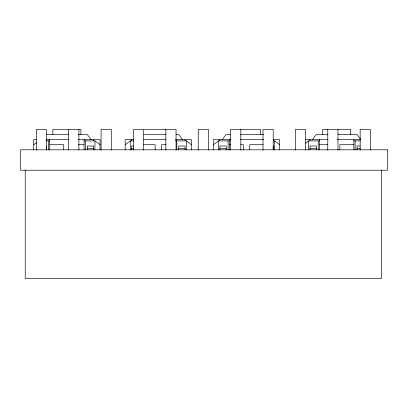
<?xml version="1.0" encoding="UTF-8"?>
<svg xmlns="http://www.w3.org/2000/svg" width="408" height="408" viewBox="0 0 408 408"><rect width="100%" height="100%" fill="white"/><g stroke="black" fill="none" stroke-linecap="round" stroke-linejoin="round"><path stroke-width="0.61" d="M222.278 139.613L226.103 134.512L230.459 134.512M312.426 139.613L316.251 134.512L327.894 134.512M33.731 144.713L36.511 142.627M125.164 144.713L130.264 140.887L133.875 140.887M213.353 144.713L218.453 140.887L229.352 140.887M305.541 143.183L308.601 140.887L319.495 140.887M144.289 129.412L176.052 129.412L176.052 150.129M46.481 134.512L68.697 134.512M78.29 134.512L87.281 134.512L91.106 139.613M143.891 134.512L166.056 134.512M175.981 134.512L178.714 134.512L182.539 139.613M240.618 134.512L263.629 134.512M337.824 134.512L357.051 134.512L360.494 139.102M36.281 139.613L33.731 139.613L33.731 149.812M46.119 139.613L68.819 139.613M78.367 139.613L100.031 139.613L100.031 149.812M133.452 139.613L125.164 139.613L125.164 149.812M143.692 139.613L165.985 139.613M175.445 139.613L191.464 139.613L191.464 149.812M230.627 139.613L213.353 139.613L213.353 149.812M240.236 139.613L263.634 139.613M305.413 139.613L328.042 139.613M337.314 139.613L360.239 139.613M46.048 140.887L49.73 140.887M84.094 140.887L94.931 140.887L100.031 144.713M175.527 140.887L186.364 140.887L191.464 144.713M279.653 144.713L274.553 140.887L273.278 140.887L273.278 139.613L279.653 139.613L279.653 149.812M353.864 140.887L360.239 140.887M49.73 144.713L63.724 144.713L63.724 149.812M78.367 144.713L84.094 144.713M143.708 144.713L155.157 144.713L155.157 149.812M165.985 144.713L161.532 144.713L161.532 149.812M229.352 144.713L230.627 144.713M240.802 144.713L243.346 144.713L243.346 149.812M263.084 144.713L249.721 144.713L249.721 149.812M319.495 144.713L327.767 144.713M353.864 144.713L339.864 144.713L339.864 149.812M133.584 145.988L131.672 145.988L131.672 149.812M360.239 145.988L357.051 145.988L357.051 149.812M87.281 148.537L93.656 148.537M131.672 148.537L133.584 148.537M178.714 148.537L185.089 148.537M219.861 148.537L226.236 148.537M310.004 148.537L316.379 148.537M357.051 148.537L360.239 148.537M381.455 170.213L381.455 278.587L25.22 278.587L25.22 170.213M370.362 150.129L370.362 129.412L360.162 129.412L360.162 150.129M355.139 140.887L355.139 149.812M353.864 139.613L353.864 149.812M350.676 134.512L350.676 129.412L322.626 129.412L322.626 134.512M337.977 129.412L337.977 150.129M327.777 129.412L327.777 150.129M319.495 139.613L319.495 149.812M318.22 140.887L318.22 149.812M316.379 149.812L316.379 145.988L310.004 145.988L310.004 149.812M309.876 139.613L309.876 140.887M308.601 140.887L308.601 149.812M305.592 150.129L305.592 129.412L295.392 129.412L295.392 150.129M274.553 140.887L274.553 149.812M273.278 145.988L273.278 149.812M273.207 150.129L273.207 129.412L263.007 129.412L263.007 150.129M260.528 134.512L260.528 129.412L230.622 129.412L230.622 150.129M240.822 129.412L240.822 150.129M229.352 139.613L229.352 149.812M228.077 140.887L228.077 149.812M226.236 149.812L226.236 145.988L219.861 145.988L219.861 149.812M219.728 139.613L219.728 140.887M218.453 140.887L218.453 149.812M208.437 150.129L208.437 129.412L198.237 129.412L198.237 150.129M186.364 140.887L186.364 149.812M185.089 139.613L185.089 140.887M185.089 149.812L185.089 145.988L178.714 145.988L178.714 149.812M176.802 140.887L176.802 149.812M165.852 129.412L165.852 150.129M143.667 150.129L143.667 129.412L133.467 129.412L133.467 150.129M131.539 139.613L131.539 140.887M130.264 140.887L130.264 149.812M111.282 150.129L111.282 129.412L101.082 129.412L101.082 150.129M94.931 140.887L94.931 149.812M93.656 139.613L93.656 140.887M93.656 149.812L93.656 145.988L87.281 145.988L87.281 149.812M85.369 140.887L85.369 149.812M84.094 139.613L84.094 149.812M80.906 134.512L80.906 129.412L52.856 129.412L52.856 134.512M78.897 129.412L78.897 150.129M68.697 129.412L68.697 150.129M49.73 139.613L49.73 149.812M48.455 140.887L48.455 149.812M46.609 145.988L46.609 149.812M46.512 150.129L46.512 129.412L36.312 129.412L36.312 150.129M387.6 149.812L20.4 149.812L20.4 170.213L387.6 170.213L387.6 149.812"/></g></svg>
